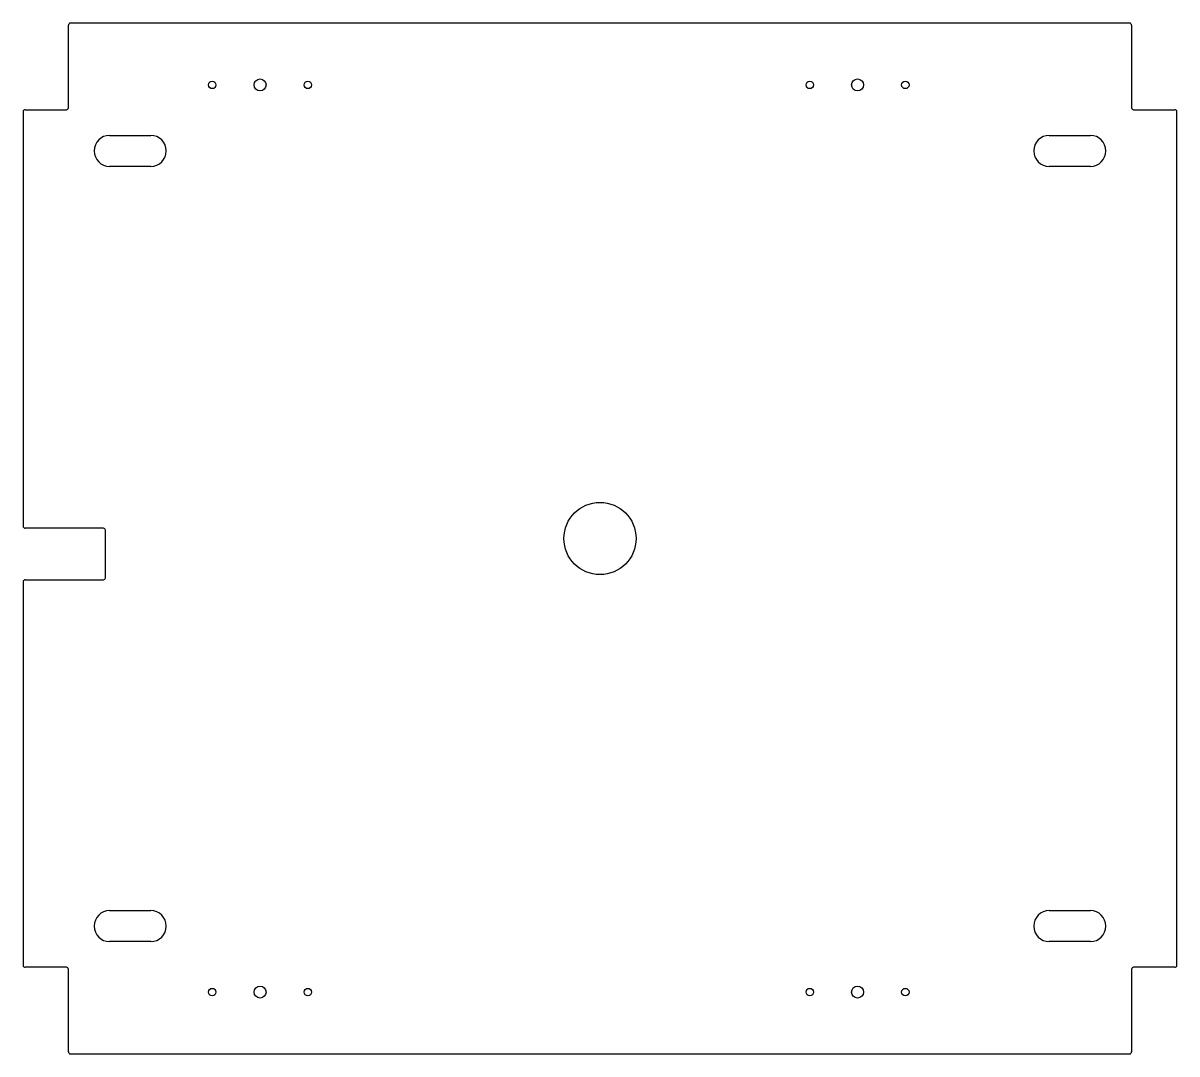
# Model space of a CAD drawing. Header units: millimetres. Extents: x -280 to 280, y -250 to 250.
import ezdxf

# ---------------------------------------------------------------- set-up
doc = ezdxf.new("R2010")
doc.units = ezdxf.units.MM

msp = doc.modelspace()

# ---------------------------------------------------------------- linework, layer by layer
at = {"color": 7, "linetype": 'Continuous', "lineweight": 25}
for p, q in [((-258, 209), (-258, 249)), ((257, 250), (-257, 250)), ((258, 249), (258, 209)), ((-279, 208), (-259, 208)), ((259, 208), (279, 208)), ((-280, 207), (-280, 6)), ((280, -207), (280, 207)), ((-238, 195.5), (-218, 195.5)), ((218, 195.5), (238, 195.5)), ((-218, 180.5), (-238, 180.5)), ((238, 180.5), (218, 180.5)), ((-241, 5), (-279, 5)), ((-240, -19), (-240, 4)), ((-280, -21), (-280, -207)), ((-279, -20), (-241, -20)), ((-238, -180.5), (-218, -180.5)), ((218, -180.5), (238, -180.5)), ((-218, -195.5), (-238, -195.5)), ((238, -195.5), (218, -195.5)), ((-259, -208), (-279, -208)), ((-258, -249), (-258, -209)), ((258, -209), (258, -249)), ((279, -208), (259, -208)), ((-257, -250), (257, -250))]:
    msp.add_line(p, q, dxfattribs=at)
for centre, radius in [((-188.2, 220), 1.8), ((-165, 220), 2.9), ((-141.8, 220), 1.8), ((101.8, 220), 1.8), ((125, 220), 2.9), ((148.2, 220), 1.8), ((0, 0), 17.5), ((-188.2, -220), 1.8), ((-165, -220), 2.9), ((-141.8, -220), 1.8), ((101.8, -220), 1.8), ((125, -220), 2.9), ((148.2, -220), 1.8)]:
    msp.add_circle(centre, radius, dxfattribs=at)
for centre, radius, start, end in [((-257, 249), 1, 90, 180), ((257, 249), 1, 0, 90), ((-279, 207), 1, 90, 180), ((-259, 209), 1, 270, 360), ((259, 209), 1, 180, 270), ((279, 207), 1, 0, 90), ((-238, 188), 7.5, 90, 270), ((-218, 188), 7.5, 270, 90), ((218, 188), 7.5, 90, 270), ((238, 188), 7.5, 270, 90), ((-279, 6), 1, 180, 270), ((-241, 4), 1, 0, 90), ((-279, -21), 1, 90, 180), ((-241, -19), 1, 270, 0), ((-238, -188), 7.5, 90, 270), ((-218, -188), 7.5, 270, 90), ((218, -188), 7.5, 90, 270), ((238, -188), 7.5, 270, 90), ((-279, -207), 1, 180, 270), ((279, -207), 1, 270, 0), ((-259, -209), 1, 0, 90), ((259, -209), 1, 90, 180), ((-257, -249), 1, 180, 270), ((257, -249), 1, 270, 360)]:
    msp.add_arc(centre, radius, start, end, dxfattribs=at)

doc.saveas('drawing.dxf')
